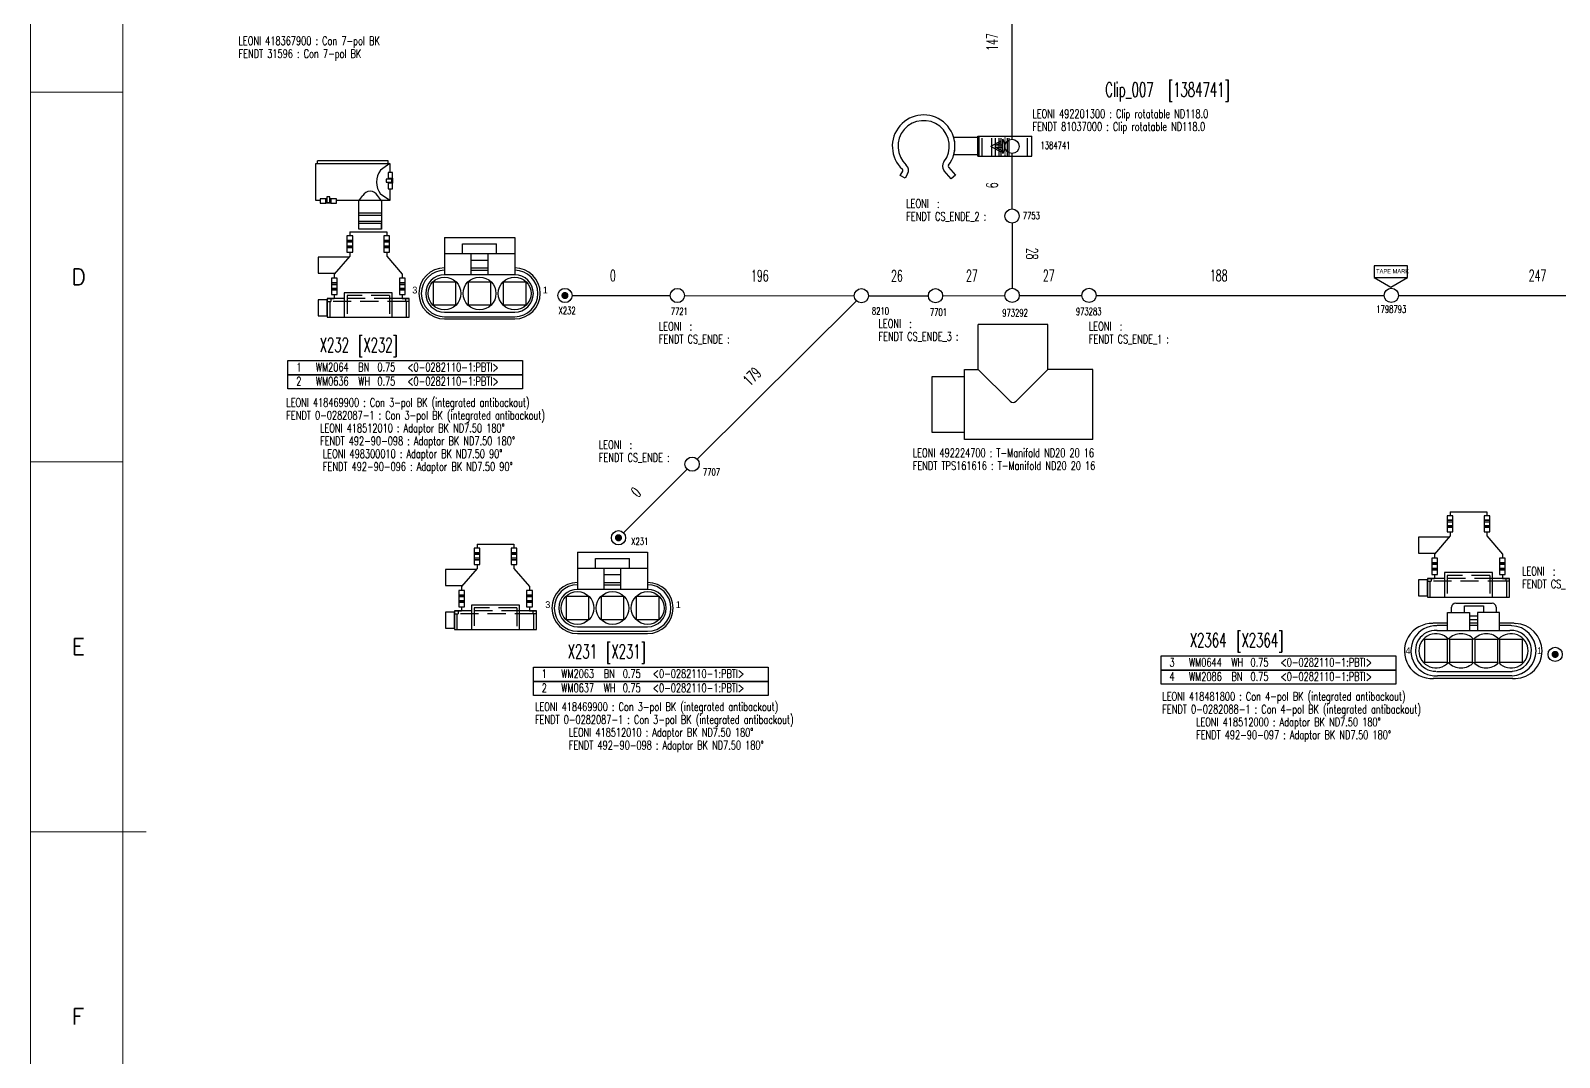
# Model space of a CAD drawing. Header units: millimetres. Extents: x -1 to 4489, y 0 to 1364.
# Drawn here: x 0 to 537, y 602 to 963 of the extents above; entities that cross this region are included whole.
import ezdxf

# ---------------------------------------------------------------- set-up
doc = ezdxf.new("R2010")
doc.units = ezdxf.units.MM
doc.linetypes.add('DOT', pattern=[0.25, 0, -0.25])
doc.linetypes.add('HIDDEN', pattern=[9.525, 6.35, -3.175])
for name, color, linetype in [('A_ACHSEN', 7, 'Continuous'), ('DEFAULT_2', 8, 'HIDDEN'), ('Drawingheader + Standards', 7, 'Continuous'), ('LAYER_0', 7, 'Continuous')]:
    doc.layers.add(name, color=color, linetype=linetype)
doc.styles.add('DEFAULT', font='simplex.shx', dxfattribs={"bigfont": 'bigfont'})
doc.styles.add('HS-BUNDLE-DIMENSION', font='ROMANS.SHX', dxfattribs={"width": 0.6, "height": 4})
doc.styles.add('HS-COMP-DESCRIPTION', font='ROMANS.SHX', dxfattribs={"width": 0.6, "height": 5})
doc.styles.add('HS-NODE', font='ROMANS.SHX', dxfattribs={"width": 0.7, "height": 2.5})
doc.styles.add('HS-PART-NO', font='ROMANS.SHX', dxfattribs={"width": 0.7, "height": 3})
doc.styles.add('HS-WIRE', font='ROMANS.SHX', dxfattribs={"width": 0.7, "height": 3})
doc.linetypes.add('NW_11_FHW_OPEN', pattern='A,0.0001,["=",Standard,S=0.4,R=0,X=0,Y=-0.2],-0.0001,["[]",Standard,S=0.3,R=0,X=-0.05,Y=-0.15],-0.2', length=0.2002)
doc.linetypes.add('NW_15_FHW_OPEN', pattern='A,0.0001,["=",Standard,S=0.4,R=0,X=0,Y=-0.2],-0.0001,["[]",Standard,S=0.3,R=0,X=-0.05,Y=-0.15],-0.2', length=0.2002)
doc.linetypes.add('NW_6_FHW_OPEN', pattern='A,0.0001,["=",Standard,S=0.4,R=0,X=0,Y=-0.2],-0.0001,["[]",Standard,S=0.3,R=0,X=-0.05,Y=-0.15],-0.2', length=0.2002)

# ---------------------------------------------------------------- blocks, each defined once
blk = doc.blocks.new('Rahmen')
at = {"layer": 'Drawingheader + Standards', "color": 0, "linetype": 'Continuous', "lineweight": 0}
for p, q in [((-7386.39, -619.37), (-7386.39, 743.98)), ((-7386.39, 743.98), (-7386.39, -619.37)), ((-7353.97, 711.56), (-7353.97, -586.95)), ((-7386.39, 322.01), (-7353.97, 322.01)), ((-7386.39, 192.16), (-7353.97, 192.16)), ((-7386.39, 62.31), (-7345.87, 62.31))]:
    blk.add_line(p, q, dxfattribs=at)
at = {"layer": 'Drawingheader + Standards', "color": 0, "linetype": 'Continuous', "lineweight": 0, "style": 'DEFAULT'}
for s, p in [('D', (-7372.08, 254.3)), ('E', (-7371.94, 124.45)), ('F', (-7371.94, -5.4))]:
    blk.add_text(s, height=5.67, dxfattribs=at).set_placement(p)
blk = doc.blocks.new('492224700')
at = {"color": 7}
for points in [[(-27.82, 19.46), (-27.82, -5.14)], [(-27.82, 19.46), (17.18, 19.46)], [(17.18, 19.46), (17.18, -5.14)], [(17.18, -2.59), (28.68, -2.59), (28.68, 16.91), (17.18, 16.91), (17.18, -2.59)], [(-0.92, 6.01), (-12.12, -5.14)], [(1.19, 6.01), (12.38, -5.14)], [(-27.82, -5.14), (-12.12, -5.14)], [(-12.12, -5.14), (-12.12, -20.94)], [(12.38, -5.14), (12.38, -20.94)], [(17.18, -5.14), (12.38, -5.14)], [(-12.12, -20.94), (12.38, -20.94)]]:
    blk.add_lwpolyline(points, dxfattribs=at)
blk.add_arc((0.13, 4.95), 1.5, 45.141, 134.84, dxfattribs=at)
blk = doc.blocks.new('418469900')
at = {"layer": 'LAYER_0', "color": 7}
for points in [[(-12.21, 28.55), (12.43, 28.55)], [(-12.21, 28.55), (-12.21, 15.47)], [(12.43, 28.55), (12.43, 15.47)], [(-12.21, 22.91), (12.43, 22.91)], [(-5.89, 22.91), (-5.89, 26.3)], [(-5.89, 26.3), (6.11, 26.3)], [(-2.85, 15.47), (-2.85, 22.91)], [(3.07, 15.47), (3.07, 22.91)], [(6.11, 22.91), (6.11, 26.3)], [(-2.85, 20.65), (3.07, 20.65)], [(-2.85, 17.87), (3.07, 17.87)], [(-2.85, 17.07), (3.07, 17.07)], [(-16.21, 4.91), (-8.21, 4.91), (-8.21, 12.91), (-16.21, 12.91), (-16.21, 4.91)], [(12.43, 15.47), (-12.21, 15.47)], [(-3.89, 4.91), (4.11, 4.91), (4.11, 12.91), (-3.89, 12.91), (-3.89, 4.91)], [(8.43, 4.91), (16.43, 4.91), (16.43, 12.91), (8.43, 12.91), (8.43, 4.91)], [(-12.21, 2.35), (12.43, 2.35)], [(-12.21, 0.75), (12.43, 0.75)], [(-12.21, -0.05), (12.43, -0.05)]]:
    blk.add_lwpolyline(points, dxfattribs=at)
for centre in [(-12.21, 8.91), (0.11, 8.91), (12.43, 8.91)]:
    blk.add_circle(centre, 5.76, dxfattribs=at)
for centre, radius, start, end in [((-12.21, 8.91), 8.96, 90, 180), ((-12.21, 8.91), 8.16, 90, 180), ((12.43, 8.91), 8.96, 0, 90), ((12.43, 8.91), 8.16, 0, 90), ((-12.21, 8.91), 6.56, 90, 180), ((12.43, 8.91), 6.56, 0, 90), ((-12.21, 8.91), 8.96, 180, 270), ((-12.21, 8.91), 8.16, 180, 270), ((-12.21, 8.91), 6.56, 180, 270), ((12.43, 8.91), 6.56, 270, 0), ((12.43, 8.91), 8.16, 270, 0), ((12.43, 8.91), 8.96, 270, 0)]:
    blk.add_arc(centre, radius, start, end, dxfattribs=at)
for s, p in [('3', (-23.52, 8.9)), ('1', (22.29, 8.9))]:
    blk.add_text(s, height=2.4, dxfattribs=at).set_placement(p)
blk = doc.blocks.new('418481800')
at = {"layer": 'LAYER_0', "color": 7}
for points in [[(-9.12, 17.11), (-9.12, 23.29), (-1.37, 23.29), (-1.37, 17.11)], [(-7.69, 23.36), (-7.69, 25.08)], [(-6.25, 26.52), (6.52, 26.52)], [(-3.18, 23.36), (-3.18, 25.62), (3.45, 25.62), (3.45, 23.36)], [(-1.44, 22.01), (1.34, 22.01)], [(9.17, 17.11), (9.17, 23.29), (1.41, 23.29), (1.41, 17.11)], [(7.96, 25.08), (7.96, 23.36)], [(-9.12, 19.43), (-14.16, 19.43)], [(-12.88, 16.96), (12.71, 16.96)], [(-9.12, 18.63), (-12.81, 18.63)], [(1.41, 19.43), (-1.37, 19.43)], [(1.41, 18.63), (-1.37, 18.63)], [(-1.29, 20.73), (1.34, 20.73)], [(14.32, 19.43), (9.17, 19.43)], [(13.09, 18.63), (9.17, 18.63)], [(13.47, 18.57), (13.09, 18.63)], [(14.32, 19.43), (14.74, 19.37)], [(-17.18, 5.78), (-9.18, 5.78), (-9.18, 13.78), (-17.18, 13.78), (-17.18, 5.78)], [(-8.38, 5.78), (-0.38, 5.78), (-0.38, 13.78), (-8.38, 13.78), (-8.38, 5.78)], [(0.5, 5.78), (8.5, 5.78), (8.5, 13.78), (0.5, 13.78), (0.5, 5.78)], [(9.16, 5.78), (17.16, 5.78), (17.16, 13.78), (9.16, 13.78), (9.16, 5.78)], [(13.8, 0.01), (-14.11, 0.01)], [(-13.04, 2.51), (13.53, 2.51)], [(13.5, 0.97), (-12.63, 0.97)], [(13.63, 2.6), (13.53, 2.51)]]:
    blk.add_lwpolyline(points, dxfattribs=at)
for centre, radius, start, end in [((-6.25, 25.08), 1.44, 90, 180), ((6.52, 25.08), 1.44, 0, 90), ((-14.58, 9.7), 9.68, 87.906, 273.34), ((-13.18, 9.78), 8.8, 87.906, 273.34), ((-13.18, 9.78), 7.2, 86.844, 269.75), ((13.16, 9.78), 7.2, 273.75, 93.469), ((13.16, 9.78), 8.8, 272.31, 87.938), ((14.39, 9.7), 9.68, 272.28, 87.938), ((-13.18, 9.78), 6, 43.281, 317.19), ((-4.38, 9.78), 6, 42.375, 137.31), ((4.5, 9.78), 6, 41.5, 138.31), ((13.16, 9.78), 6, 223.84, 135.94), ((-4.38, 9.78), 6, 222.78, 317.78), ((4.5, 9.78), 6, 222.25, 316.16), ((14.39, 9.7), 9.68, 265.91, 272.28)]:
    blk.add_arc(centre, radius, start, end, dxfattribs=at)
for s, p in [('4', (-23.89, 8.61)), ('1', (22.29, 8.61))]:
    blk.add_text(s, height=2.4, dxfattribs=at).set_placement(p)
blk = doc.blocks.new('418512010')
at = {"layer": 'LAYER_0', "color": 7}
for points in [[(116.4, 139.72), (122.82, 145.17)], [(122.82, 145.17), (124.22, 145.17)], [(124.22, 144.17), (129.92, 144.17), (129.92, 146.17), (124.22, 146.17), (124.22, 144.17)], [(124.22, 144.17), (125.84, 144.17), (125.84, 146.17), (124.22, 146.17), (124.22, 144.17)], [(125.84, 144.17), (126.34, 144.17), (126.34, 146.17), (125.84, 146.17), (125.84, 144.17)], [(127.8, 144.17), (128.3, 144.17), (128.3, 146.17), (127.8, 146.17), (127.8, 144.17)], [(128.3, 144.17), (129.92, 144.17), (129.92, 146.17), (128.3, 146.17), (128.3, 144.17)], [(129.92, 145.17), (131.32, 145.17)], [(131.32, 145.17), (131.32, 147.67)], [(131.32, 124.8), (131.32, 118.83), (137.9, 118.83), (137.9, 147.67), (131.32, 147.67), (131.32, 141.68)], [(137.9, 146.67), (137.9, 147.67)], [(107.9, 126.78), (107.9, 139.72)], [(107.9, 139.72), (109.3, 139.72)], [(109.3, 138.72), (115, 138.72), (115, 140.72), (109.3, 140.72), (109.3, 138.72)], [(109.3, 138.72), (110.92, 138.72), (110.92, 140.72), (109.3, 140.72), (109.3, 138.72)], [(110.92, 138.72), (111.42, 138.72), (111.42, 140.72), (110.92, 140.72), (110.92, 138.72)], [(112.88, 138.72), (113.38, 138.72), (113.38, 140.72), (112.88, 140.72), (112.88, 138.72)], [(113.38, 138.72), (115, 138.72), (115, 140.72), (113.38, 140.72), (113.38, 138.72)], [(115, 139.72), (116.4, 139.72)], [(129.3, 124.81), (137.9, 124.81), (137.9, 141.69), (129.3, 141.69), (129.3, 124.81)], [(107.9, 126.78), (109.3, 126.78)], [(109.3, 125.78), (115, 125.78), (115, 127.78), (109.3, 127.78), (109.3, 125.78)], [(109.3, 125.78), (110.92, 125.78), (110.92, 127.78), (109.3, 127.78), (109.3, 125.78)], [(110.92, 125.78), (111.42, 125.78), (111.42, 127.78), (110.92, 127.78), (110.92, 125.78)], [(112.88, 125.78), (113.38, 125.78), (113.38, 127.78), (112.88, 127.78), (112.88, 125.78)], [(113.38, 125.78), (115, 125.78), (115, 127.78), (113.38, 127.78), (113.38, 125.78)], [(115, 126.78), (116.4, 126.78)], [(116.4, 126.78), (122.82, 121.33)], [(116.81, 126.43), (116.81, 115.68)], [(122.41, 115.68), (122.41, 121.68)], [(122.82, 121.33), (124.22, 121.33)], [(124.22, 120.33), (129.92, 120.33), (129.92, 122.33), (124.22, 122.33), (124.22, 120.33)], [(124.22, 120.33), (125.84, 120.33), (125.84, 122.33), (124.22, 122.33), (124.22, 120.33)], [(125.84, 120.33), (126.34, 120.33), (126.34, 122.33), (125.84, 122.33), (125.84, 120.33)], [(127.8, 120.33), (128.3, 120.33), (128.3, 122.33), (127.8, 122.33), (127.8, 120.33)], [(128.3, 120.33), (129.92, 120.33), (129.92, 122.33), (128.3, 122.33), (128.3, 120.33)], [(129.92, 121.33), (131.32, 121.33)], [(131.32, 118.83), (131.32, 121.33)], [(137.4, 115.68), (137.4, 118.83), (131.8, 118.83), (131.8, 115.68)], [(137.9, 118.83), (137.9, 119.83)], [(116.81, 115.68), (122.41, 115.68)], [(131.8, 115.68), (137.4, 115.68)]]:
    blk.add_lwpolyline(points, dxfattribs=at)
at = {"layer": 'LAYER_0', "color": 7, "linetype": 'HIDDEN'}
for points in [[(131.32, 146.33), (132.32, 146.33)], [(132.32, 147.67), (132.32, 146.33)], [(137.9, 146.67), (132.32, 146.67)], [(132.32, 146.33), (132.32, 120.16)], [(137.9, 146.67), (137.9, 147.67)], [(130.3, 140.68), (130.29, 125.8)], [(130.3, 140.68), (137.89, 140.68)], [(131.32, 141.68), (131.32, 124.8)], [(130.29, 125.8), (137.89, 125.8)], [(131.32, 120.16), (132.32, 120.16)], [(132.32, 118.82), (132.32, 120.16)], [(137.9, 119.83), (132.32, 119.83)]]:
    blk.add_lwpolyline(points, dxfattribs=at)
blk = doc.blocks.new('498300010')
at = {"layer": 'LAYER_0', "color": 7}
for points in [[(63.627, 75.471), (63.627, 75.489), (66.697, 75.489)], [(63.627, 75.48), (65.946, 72.163)], [(76.627, 50.964), (76.627, 49.489), (63.627, 49.489), (63.627, 75.471)], [(66.699, 74.862), (68.699, 74.862), (68.699, 76.362), (66.699, 76.362), (66.699, 74.862)], [(68.697, 76.362), (66.699, 76.362), (66.699, 74.862), (69.107, 74.862)], [(68.697, 76.362), (70.5, 76.362)], [(69.099, 74.182), (70.099, 74.182), (70.099, 76.182), (69.099, 76.182), (69.099, 74.182)], [(72.494, 76.362), (70.491, 76.362)], [(72.491, 74.862), (72.491, 76.362), (70.492, 76.362), (70.492, 74.862)], [(72.491, 75.489), (76.627, 75.489), (76.627, 75.471)], [(76.627, 75.471), (74.307, 72.155)], [(76.627, 75.471), (76.627, 56.774)], [(63.615, 74.886), (62.615, 74.886)], [(62.615, 74.886), (62.615, 50.024)], [(70.099, 74.862), (72.485, 74.862)], [(76.655, 72.531), (74.809, 71.104)], [(76.655, 72.531), (86.652, 72.531), (86.652, 64.531), (76.652, 64.531), (76.652, 64.558)], [(80.948, 64.493), (80.948, 72.512)], [(81.777, 64.531), (81.777, 72.512)], [(83.776, 64.531), (83.776, 72.512)], [(86.642, 72.531), (84.642, 72.531)], [(84.642, 72.531), (84.642, 64.493)], [(76.652, 64.531), (74.804, 65.941)], [(83.776, 64.531), (81.777, 64.531)], [(75.301, 54.369), (75.301, 53.369), (77.301, 53.369), (77.301, 54.369), (75.301, 54.369)], [(75.981, 56.769), (75.981, 54.769), (77.481, 54.769), (77.481, 56.769), (75.981, 56.769)], [(77.481, 54.77), (77.481, 56.769), (75.981, 56.769), (75.981, 54.36)], [(77.481, 54.77), (77.481, 52.967)], [(63.636, 50.031), (62.636, 50.031)], [(75.981, 53.368), (75.981, 50.982)], [(75.981, 50.976), (77.48, 50.976), (77.48, 52.976), (75.981, 52.976)], [(77.481, 50.974), (77.481, 52.976)]]:
    blk.add_lwpolyline(points, dxfattribs=at)
for centre, radius, start, end in [((70.127, 77.558), 6.819, 232.14, 307.82), ((76.346, 68.516), 3, 119.73, 239.14)]:
    blk.add_arc(centre, radius, start, end, dxfattribs=at)
blk = doc.blocks.new('497003101')
at = {"layer": 'LAYER_0', "color": 7}
for points in [[(-5.87, 7.56), (-5.87, 3.49), (5.87, 3.49), (5.87, 7.56), (-5.87, 7.56)], [(-5.87, 3.49), (0, 0), (5.87, 3.49)]]:
    blk.add_lwpolyline(points, dxfattribs=at)
at = {"layer": 'LAYER_0', "color": 7, "oblique": 0.8, "width": 0.8}
blk.add_text('TAPE MARK', height=1.5, dxfattribs=at).set_placement((-5.19, 4.91))
blk = doc.blocks.new('A$C3B52033C')
at = {"color": 7, "linetype": 'Continuous'}
for p, q in [((7.5, 30), (7.5, 49)), ((14.5, 49), (7.5, 49)), ((14.5, 30), (14.5, 49)), ((14.5, 30.49), (7.5, 30.49)), ((14.5, 30), (7.5, 30)), ((18.31, 19.75), (21.2, 22.17)), ((21.2, 22.17), (22.49, 20.64)), ((22.49, 20.64), (19.6, 18.22)), ((20.72, 5.39), (22.26, 4.5)), ((21.26, 2.77), (19.72, 3.66)), ((22.26, 4.5), (21.26, 2.77))]:
    blk.add_line(p, q, dxfattribs=at)
for centre, radius, start, end in [((11, 11), 11, 52.5559, 317.4441), ((11, 11), 9, 52.5559, 317.4441), ((17.99, 20.13), 2.5, 232.5559, 310), ((17.99, 20.13), 0.5, 232.5559, 310), ((19.47, 3.22), 2.5, 60, 137.4441), ((19.47, 3.22), 0.5, 60, 137.4441)]:
    blk.add_arc(centre, radius, start, end, dxfattribs=at)
at = {"layer": 'A_ACHSEN', "color": 7, "linetype": 'Continuous'}
for p, q in [((8, 30), (8, 21.58)), ((14, 30), (14, 21.58))]:
    blk.add_line(p, q, dxfattribs=at)
at = {"layer": 'A_ACHSEN', "color": 8, "linetype": 'HIDDEN'}
blk.add_arc((11, 11), 11, 74.1734, 105.8266, dxfattribs=at)
at = {"layer": 'DEFAULT_2', "color": 8, "linetype": 'HIDDEN'}
for p, q in [((14.5, 47.5), (7.5, 47.5)), ((14.5, 41.08), (7.5, 41.08)), ((14.5, 40.39), (7.5, 40.39)), ((14.5, 38.2), (7.5, 38.2)), ((14.5, 37.52), (7.5, 37.52)), ((14.5, 36.25), (7.5, 36.25)), ((14.5, 34.96), (7.5, 34.96)), ((14.5, 31.5), (7.5, 31.5))]:
    blk.add_line(p, q, dxfattribs=at)
at = {"layer": 'DEFAULT_2', "color": 8, "linetype": 'DOT'}
blk.add_line((7.5, 39.5), (14.5, 39.5), dxfattribs=at)

msp = doc.modelspace()

# ---------------------------------------------------------------- linework, layer by layer
at = {"color": 7, "linetype": 'NW_15_FHW_OPEN', "ltscale": 8}
for points in [[(344.56, 924.78), (344.56, 1003.73)], [(344.56, 900.32), (344.56, 919.78)], [(374.07, 869.96), (475.18, 869.96)], [(480.18, 869.96), (595.75, 869.96)]]:
    msp.add_lwpolyline(points, dxfattribs=at)
at = {"color": 5, "linetype": 'Continuous'}
for points in [[(341.31, 922.66), (338.81, 922.66), (340.69, 923.66), (340.69, 924.28), (337.06, 922.28)], [(341.31, 919.78), (341.31, 924.78)], [(341.31, 921.91), (338.81, 921.91), (340.69, 920.91), (340.69, 920.28), (337.06, 922.28)]]:
    msp.add_lwpolyline(points, dxfattribs=at)
at = {"color": 7, "ltscale": 8}
for points in [[(344.56, 895.32), (344.57, 872.46)], [(190.09, 869.93), (224.56, 869.93)], [(320.17, 869.85), (342.07, 869.95)], [(347.07, 869.96), (369.07, 869.96)], [(208.15, 786.63), (230.46, 808.94)]]:
    msp.add_lwpolyline(points, dxfattribs=at)
at = {"color": 7, "linetype": 'Continuous'}
for points in [[(186.96, 869.93, 1.25, 1.25, 1), (188.21, 869.93, 1.25, 1.25, 1)], [(205.76, 784.87, 1.25, 1.25, 1), (207.01, 784.87, 1.25, 1.25, 1)], [(534.57, 743.92, 1.25, 1.25, 1), (535.82, 743.92, 1.25, 1.25, 1)]]:
    msp.add_lwpolyline(points, format="xyseb", close=True, dxfattribs=at)
at = {"color": 7, "linetype": 'NW_6_FHW_OPEN', "ltscale": 8}
for points in [[(229.56, 869.92), (289.17, 869.84)], [(234, 812.47), (289.89, 868.08)]]:
    msp.add_lwpolyline(points, dxfattribs=at)
at = {"color": 7, "linetype": 'NW_11_FHW_OPEN', "ltscale": 8}
msp.add_lwpolyline([(294.17, 869.84), (315.17, 869.84)], dxfattribs=at)
at = {"color": 7, "linetype": 'Continuous'}
for points in [[(90.34, 842.1), (90.34, 847.08), (172.74, 847.08), (172.74, 842.1), (90.34, 842.1)], [(90.34, 837.12), (90.34, 842.1), (172.74, 842.1), (172.74, 837.12), (90.34, 837.12)], [(396.86, 738.43), (396.86, 743.41), (479.26, 743.41), (479.26, 738.43), (396.86, 738.43)], [(176.5, 734.45), (176.5, 739.43), (258.9, 739.43), (258.9, 734.45), (176.5, 734.45)], [(396.86, 733.45), (396.86, 738.43), (479.26, 738.43), (479.26, 733.45), (396.86, 733.45)], [(176.5, 729.47), (176.5, 734.45), (258.9, 734.45), (258.9, 729.47), (176.5, 729.47)]]:
    msp.add_lwpolyline(points, dxfattribs=at)
for centre in [(344.56, 922.28), (344.56, 897.82), (187.59, 869.93), (227.06, 869.93), (291.67, 869.84), (317.67, 869.84), (344.57, 869.96), (371.57, 869.96), (477.68, 869.96), (232.23, 810.71), (206.38, 784.87), (535.19, 743.92)]:
    msp.add_circle(centre, 2.5, dxfattribs=at)
at = {"color": 5, "linetype": 'Continuous'}
msp.add_arc((337.52, 922.28), 4.54, 326.6015, 33.3985, dxfattribs=at)

# ---------------------------------------------------------------- block references
for name, p in [('Rahmen', (7386.39, 619.37)), ('418469900', (157.51, 861.74)), ('497003101', (477.52, 872.81)), ('418469900', (204.19, 751.29)), ('418481800', (506.54, 735.4))]:
    msp.add_blockref(name, p)
for name, p, rotation in [('A$C3B52033C', (302.51, 933.35), 270), ('498300010', (50.68, 979.86), 270), ('418512010', (-14.71, 1000.19), 270), ('492224700', (345.03, 838.83), 180.0000198478428), ('418512010', (371.54, 901.92), 270), ('418512010', (29.98, 890.54), 270)]:
    msp.add_blockref(name, p, dxfattribs=dict(rotation=rotation))

# ---------------------------------------------------------------- texts
at = {"color": 200, "linetype": 'Continuous', "style": 'HS-PART-NO', "width": 0.7}
for s, p in [('LEONI 418367900 : Con 7-pol BK', (73.01, 957.86)), ('FENDT 31596 : Con 7-pol BK', (73.01, 953.36)), ('LEONI 492201300 : Clip rotatable ND118.0', (351.69, 932.24)), ('FENDT 81037000 : Clip rotatable ND118.0', (351.69, 927.74)), ('LEONI  :', (307.41, 900.7)), ('FENDT CS_ENDE_2 :', (307.41, 896.2)), ('LEONI  :', (220.56, 857.62)), ('LEONI  :', (297.66, 858.57)), ('LEONI  :', (371.53, 857.63)), ('FENDT CS_ENDE :', (220.56, 853.12)), ('FENDT CS_ENDE_3 :', (297.66, 854.07)), ('FENDT CS_ENDE_1 :', (371.53, 853.13)), ('LEONI 418469900 : Con 3-pol BK (integrated antibackout)', (89.77, 830.87)), ('FENDT 0-0282087-1 : Con 3-pol BK (integrated antibackout)', (89.77, 826.37)), ('LEONI 418512010 : Adaptor BK ND7.50 180°', (101.62, 821.87)), ('FENDT 492-90-098 : Adaptor BK ND7.50 180°', (101.62, 817.37)), ('LEONI 498300010 : Adaptor BK ND7.50 90°', (102.62, 812.87)), ('LEONI  :', (199.5, 816.04)), ('LEONI 492224700 : T-Manifold ND20 20 16', (309.71, 813.19)), ('FENDT 492-90-096 : Adaptor BK ND7.50 90°', (102.62, 808.37)), ('FENDT CS_ENDE :', (199.5, 811.54)), ('FENDT TPS161616 : T-Manifold ND20 20 16', (309.71, 808.69)), ('LEONI  :', (523.58, 771.65)), ('FENDT CS_ENDE :', (523.58, 767.15)), ('LEONI 418481800 : Con 4-pol BK (integrated antibackout)', (397.29, 727.68)), ('LEONI 418469900 : Con 3-pol BK (integrated antibackout)', (177.08, 724.05)), ('FENDT 0-0282088-1 : Con 4-pol BK (integrated antibackout)', (397.29, 723.18)), ('FENDT 0-0282087-1 : Con 3-pol BK (integrated antibackout)', (177.08, 719.55)), ('LEONI 418512000 : Adaptor BK ND7.50 180°', (409.14, 718.68)), ('LEONI 418512010 : Adaptor BK ND7.50 180°', (188.93, 715.05)), ('FENDT 492-90-097 : Adaptor BK ND7.50 180°', (409.14, 714.18)), ('FENDT 492-90-098 : Adaptor BK ND7.50 180°', (188.93, 710.55))]:
    msp.add_text(s, height=3, dxfattribs=at).set_placement(p)
at = {"color": 1, "linetype": 'Continuous', "ltscale": 8, "style": 'HS-BUNDLE-DIMENSION', "width": 0.6}
for s, rotation, p in [('147', 89.9987, (339.56, 955.86)), ('6', 90, (339.56, 907.61)), ('28', 270.0163, (349.56, 886.68)), ('196', 359.9207, (252.91, 874.89)), ('27', 0.2675, (328.4, 874.89)), ('179', 44.8494, (252.48, 837.91)), ('0', 45, (213.19, 798.74))]:
    msp.add_text(s, height=4, rotation=rotation, dxfattribs=at).set_placement(p)
at = {"color": 42, "linetype": 'Continuous', "style": 'HS-COMP-DESCRIPTION', "width": 0.6}
for s, p in [('Clip_007', (377.24, 939.74)), ('X232', (101.51, 850.08)), ('X2364', (406.95, 746.41)), ('X231', (188.57, 742.43))]:
    msp.add_text(s, height=5, dxfattribs=at).set_placement(p)
at = {"color": 5, "linetype": 'Continuous'}
for s, height, style, width, p in [(' [1384741]', 5, 'HS-COMP-DESCRIPTION', 0.6, (397.24, 939.74)), ('1384741', 2.5, 'HS-NODE', 0.7, (354.55, 921.37)), ('7753', 2.5, 'HS-NODE', 0.7, (348.31, 896.72)), ('X232', 2.5, 'HS-NODE', 0.7, (185.35, 863.4)), ('7721', 2.5, 'HS-NODE', 0.7, (224.74, 863.14)), ('8210', 2.5, 'HS-NODE', 0.7, (295.34, 863.22)), ('7701', 2.5, 'HS-NODE', 0.7, (315.7, 862.84)), ('973292', 2.5, 'HS-NODE', 0.7, (341.1, 862.6)), ('973283', 2.5, 'HS-NODE', 0.7, (366.95, 863.08)), ('1798793', 2.5, 'HS-NODE', 0.7, (472.42, 863.89)), (' [X232]', 5, 'HS-COMP-DESCRIPTION', 0.6, (112.93, 850.08)), ('7707', 2.5, 'HS-NODE', 0.7, (236.06, 806.69)), ('X231', 2.5, 'HS-NODE', 0.7, (210.88, 782.38)), (' [X2364]', 5, 'HS-COMP-DESCRIPTION', 0.6, (421.23, 746.41)), (' [X231]', 5, 'HS-COMP-DESCRIPTION', 0.6, (200, 742.43))]:
    msp.add_text(s, height=height, dxfattribs=dict(at, style=style, width=width)).set_placement(p)
at = {"color": 1, "linetype": 'Continuous', "ltscale": 8, "style": 'HS-BUNDLE-DIMENSION', "width": 0.6}
for s, p in [('0', (203.38, 874.93)), ('26', (302.07, 874.84)), ('27', (355.37, 874.96)), ('188', (414.01, 874.96)), ('247', (525.91, 874.96))]:
    msp.add_text(s, height=4, dxfattribs=at).set_placement(p)
at = {"color": 7, "linetype": 'Continuous', "style": 'HS-WIRE', "width": 0.7}
for s, p in [(' 1  ', (91.84, 843.3)), (' 2  ', (91.84, 838.32)), (' 3  ', (398.36, 739.63)), (' 1  ', (178, 735.65)), (' 4  ', (398.36, 734.65)), (' 2  ', (178, 730.67))]:
    msp.add_text(s, height=3, dxfattribs=at).set_placement(p)
at = {"color": 92, "linetype": 'Continuous', "style": 'HS-WIRE', "width": 0.7}
for s, p in [('WM2064 ', (100.14, 843.3)), ('BN ', (115.04, 843.3)), ('0.75 ', (121.74, 843.3)), (' <0-0282110-1:PBTI>  ', (130.84, 843.3)), ('WM0636 ', (100.14, 838.32)), ('WH ', (115.04, 838.32)), ('0.75 ', (121.74, 838.32)), (' <0-0282110-1:PBTI>  ', (130.84, 838.32)), ('WM0644 ', (406.66, 739.63)), ('WH ', (421.56, 739.63)), ('0.75 ', (428.26, 739.63)), (' <0-0282110-1:PBTI>  ', (437.36, 739.63)), ('WM2063 ', (186.3, 735.65)), ('BN ', (201.2, 735.65)), ('0.75 ', (207.9, 735.65)), (' <0-0282110-1:PBTI>  ', (217, 735.65)), ('WM2086 ', (406.66, 734.65)), ('BN ', (421.56, 734.65)), ('0.75 ', (428.26, 734.65)), (' <0-0282110-1:PBTI>  ', (437.36, 734.65)), ('WM0637 ', (186.3, 730.67)), ('WH ', (201.2, 730.67)), ('0.75 ', (207.9, 730.67)), (' <0-0282110-1:PBTI>  ', (217, 730.67))]:
    msp.add_text(s, height=3, dxfattribs=at).set_placement(p)

doc.saveas('drawing.dxf')
